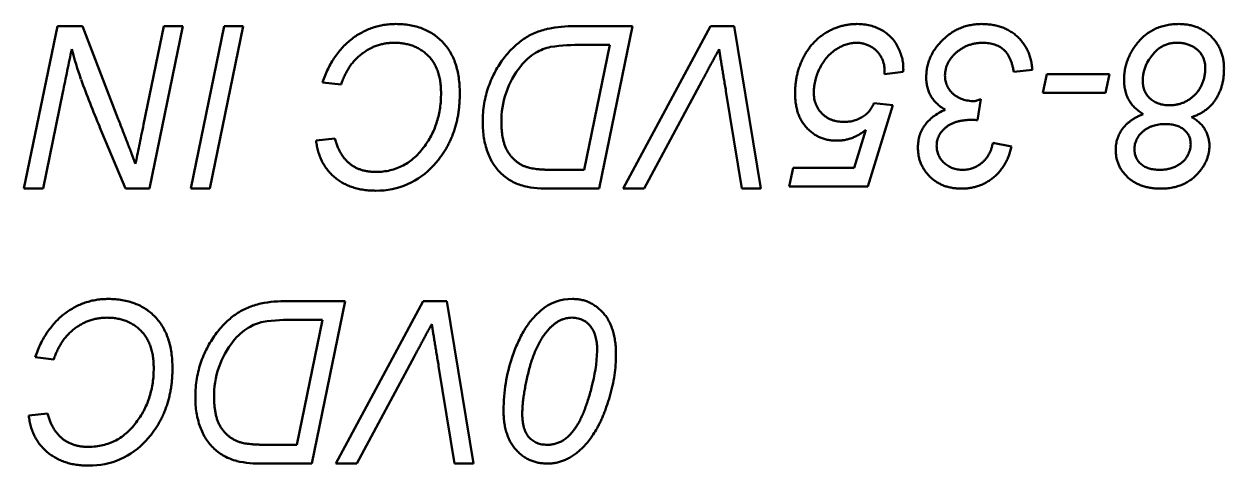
# Model space of a CAD drawing. Header units: millimetres. Extents: x 0 to 420, y 0 to 297.
# Drawn here: x 318.235 to 319.844, y 209.267 to 209.859 of the extents above; entities that cross this region are included whole.
import ezdxf

# ---------------------------------------------------------------- set-up
doc = ezdxf.new("R2010")
doc.units = ezdxf.units.MM
doc.header["$LTSCALE"] = 0.75
doc.layers.add('Visible', color=7, linetype='Continuous', lineweight=50)

msp = doc.modelspace()

# ---------------------------------------------------------------- linework, layer by layer
at = {"layer": 'Visible', "extrusion": (0, 1, 0)}
for p, q in [((318.2351, 209.6385), (318.2799, 209.8562)), ((318.2799, 209.8562), (318.3135, 209.8562)), ((318.3135, 209.8562), (318.3614, 209.7317)), ((318.3954, 209.7243), (318.4225, 209.8562)), ((318.4481, 209.8562), (318.4034, 209.6385)), ((318.4225, 209.8562), (318.4481, 209.8562)), ((318.4588, 209.6385), (318.5034, 209.8562)), ((318.529, 209.8562), (318.4843, 209.6385)), ((318.5034, 209.8562), (318.529, 209.8562)), ((318.9733, 209.8562), (319.051, 209.8562)), ((319.051, 209.8562), (319.0063, 209.6385)), ((319.0382, 209.6385), (319.1553, 209.8562)), ((319.1553, 209.8562), (319.1871, 209.8562)), ((319.1871, 209.8562), (319.2229, 209.6385)), ((319.0203, 209.8311), (318.9843, 209.8311)), ((318.9859, 209.6636), (319.0203, 209.8311)), ((319.4137, 209.7948), (319.3884, 209.792)), ((319.5869, 209.7976), (319.5618, 209.7948)), ((319.6008, 209.7669), (319.6064, 209.792)), ((319.6064, 209.792), (319.6901, 209.792)), ((319.6901, 209.792), (319.6846, 209.7669)), ((318.6602, 209.778), (318.6351, 209.7808)), ((319.1436, 209.7822), (319.0663, 209.6385)), ((318.2872, 209.7675), (318.2607, 209.6385)), ((319.1975, 209.6385), (319.176, 209.7691)), ((319.5178, 209.7585), (319.5132, 209.7301)), ((319.6846, 209.7669), (319.6008, 209.7669)), ((319.3999, 209.7501), (319.3662, 209.6413)), ((319.3745, 209.7529), (319.3999, 209.7501)), ((318.3712, 209.6385), (318.3365, 209.7212)), ((319.3478, 209.6664), (319.3635, 209.717)), ((318.6267, 209.7027), (318.6518, 209.7055)), ((319.5338, 209.6997), (319.559, 209.6949)), ((318.9449, 209.6636), (318.9859, 209.6636)), ((319.261, 209.6413), (319.2662, 209.6664)), ((319.2662, 209.6664), (319.3478, 209.6664)), ((318.2607, 209.6385), (318.2351, 209.6385)), ((318.4034, 209.6385), (318.3712, 209.6385)), ((318.4843, 209.6385), (318.4588, 209.6385)), ((319.0063, 209.6385), (318.9412, 209.6385)), ((319.0663, 209.6385), (319.0382, 209.6385)), ((319.2229, 209.6385), (319.1975, 209.6385)), ((319.3662, 209.6413), (319.261, 209.6413)), ((318.5881, 209.4879), (318.6658, 209.4879)), ((318.6658, 209.4879), (318.6211, 209.2702)), ((318.653, 209.2702), (318.7701, 209.4879)), ((318.7701, 209.4879), (318.8019, 209.4879)), ((318.8019, 209.4879), (318.8377, 209.2702)), ((318.6351, 209.4628), (318.5991, 209.4628)), ((318.6007, 209.2953), (318.6351, 209.4628)), ((318.275, 209.4097), (318.2499, 209.4125)), ((318.7584, 209.4139), (318.6811, 209.2702)), ((318.8123, 209.2702), (318.7909, 209.4008)), ((318.2415, 209.3344), (318.2666, 209.3372)), ((318.5597, 209.2953), (318.6007, 209.2953)), ((318.6211, 209.2702), (318.556, 209.2702)), ((318.6811, 209.2702), (318.653, 209.2702)), ((318.8377, 209.2702), (318.8123, 209.2702))]:
    msp.add_line(p, q, dxfattribs=at)
at = {"layer": 'Visible', "extrusion": (1e-16, 0, -1)}
for centre, radius, start, end in [((-318.9707, 209.6971), 0.159, 78.1168, 90.9598), ((-318.8967, 209.9847), 0.6184, 341.1467, 345.0795), ((-318.9547, 209.7637), 0.066, 59.1934, 78.0734), ((-318.9818, 209.5328), 0.2983, 82.1529, 90.4797), ((-318.9626, 209.7534), 0.0789, 38.6091, 58.1095), ((-319.7896, 209.7822), 0.0548, 0.1375, 36.3248), ((-318.9925, 209.7291), 0.1174, 358.8237, 38.7795), ((-319.2869, 209.8001), 0.1018, 181.1084, 184.5971), ((-319.1997, 209.8034), 0.2142, 181.158, 182.3135), ((-319.5568, 210.2387), 1.3254, 337.0144, 339.9748), ((-319.5057, 209.6763), 0.0543, 90.1572, 97.9658), ((-318.7085, 209.7371), 0.1014, 221.6354, 270.9737), ((-318.9365, 209.7818), 0.1434, 268.1178, 282.5313), ((-318.5855, 209.3288), 0.159, 78.1168, 90.9598), ((-318.9699, 209.4259), 0.0648, 49.1971, 90.3584), ((-318.5774, 209.3851), 0.0789, 38.6091, 58.1095), ((-318.5695, 209.3954), 0.066, 59.1934, 78.0734), ((-318.5966, 209.1645), 0.2983, 82.1529, 90.4797), ((-318.6073, 209.3608), 0.1174, 358.8237, 38.7795), ((-318.7904, 209.4296), 0.2133, 182.2936, 195.6606), ((-319.102, 209.3414), 0.2241, 0.0881, 18.5246), ((-318.3234, 209.3688), 0.1014, 221.6354, 270.9737), ((-318.5513, 209.4135), 0.1434, 268.1178, 282.5313)]:
    msp.add_arc(centre, radius, start, end, dxfattribs=at)
at = {"layer": 'Visible'}
for points, knots in [([(318.6351, 209.7808), (318.6362, 209.784), (318.6385, 209.7901), (318.6425, 209.7989), (318.6469, 209.8071), (318.6517, 209.8148), (318.6569, 209.8217), (318.6624, 209.8282), (318.6684, 209.834), (318.6747, 209.8393), (318.6813, 209.8439), (318.6882, 209.8479), (318.6952, 209.8513), (318.7024, 209.8542), (318.7099, 209.8563), (318.7175, 209.8579), (318.7254, 209.8588), (318.7307, 209.8589), (318.7333, 209.859)], [0, 0, 0, 0, 0.074708, 0.146232, 0.215412, 0.28197, 0.346609, 0.409581, 0.471472, 0.532484, 0.592555, 0.651264, 0.709256, 0.766626, 0.824289, 0.881888, 0.940311, 1, 1, 1, 1]), ([(318.7333, 209.859), (318.7365, 209.8589), (318.7428, 209.8587), (318.752, 209.8576), (318.7607, 209.8558), (318.7688, 209.8531), (318.7764, 209.8497), (318.7836, 209.8456), (318.7901, 209.8407), (318.7962, 209.8351), (318.8017, 209.8287), (318.8064, 209.8217), (318.8104, 209.814), (318.8137, 209.8057), (318.8162, 209.7967), (318.818, 209.7871), (318.8191, 209.7768), (318.8192, 209.7698), (318.8193, 209.7662)], [0, 0, 0, 0, 0.067191, 0.131134, 0.192685, 0.25186, 0.309663, 0.366823, 0.423691, 0.481298, 0.539455, 0.598096, 0.658016, 0.720068, 0.784788, 0.852528, 0.92432, 1, 1, 1, 1]), ([(319.2687, 209.7661), (319.2687, 209.7683), (319.2688, 209.7725), (319.2693, 209.7788), (319.2702, 209.7849), (319.2713, 209.791), (319.2729, 209.7969), (319.2748, 209.8027), (319.2771, 209.8083), (319.2796, 209.8138), (319.2825, 209.8191), (319.2857, 209.824), (319.289, 209.8287), (319.2928, 209.8331), (319.2967, 209.8371), (319.3009, 209.8408), (319.3053, 209.8442), (319.31, 209.8473), (319.3149, 209.8501), (319.3198, 209.8524), (319.3249, 209.8544), (319.3301, 209.8561), (319.3353, 209.8574), (319.3407, 209.8583), (319.3461, 209.8589), (319.3498, 209.8589), (319.3517, 209.859)], [0, 0, 0, 0, 0.046157, 0.091513, 0.136213, 0.18035, 0.224204, 0.267779, 0.311727, 0.355397, 0.398659, 0.44098, 0.482542, 0.523295, 0.563916, 0.604163, 0.644467, 0.685035, 0.72537, 0.76468, 0.803848, 0.842759, 0.881814, 0.920671, 0.960117, 1, 1, 1, 1]), ([(319.3517, 209.859), (319.3547, 209.8589), (319.3607, 209.8587), (319.3693, 209.8571), (319.3775, 209.8546), (319.385, 209.8509), (319.3918, 209.8464), (319.3977, 209.8411), (319.4028, 209.835), (319.4068, 209.8281), (319.4098, 209.821), (319.4122, 209.8137), (319.4136, 209.8064), (319.4137, 209.8015), (319.4138, 209.7991)], [0, 0, 0, 0, 0.094547, 0.184911, 0.27261, 0.358862, 0.442912, 0.52509, 0.605931, 0.688344, 0.770063, 0.848626, 0.924893, 1, 1, 1, 1]), ([(319.4445, 209.787), (319.4446, 209.7894), (319.4447, 209.7941), (319.4457, 209.8011), (319.4475, 209.8078), (319.4499, 209.8143), (319.453, 209.8205), (319.4568, 209.8265), (319.4613, 209.8322), (319.4664, 209.8376), (319.472, 209.8426), (319.4778, 209.847), (319.484, 209.8507), (319.4904, 209.8537), (319.4972, 209.8561), (319.5042, 209.8577), (319.5114, 209.8588), (319.5163, 209.8589), (319.5188, 209.859)], [0, 0, 0, 0, 0.062378, 0.123412, 0.183859, 0.243485, 0.303972, 0.365306, 0.42838, 0.493962, 0.559616, 0.623137, 0.685488, 0.74718, 0.80882, 0.871295, 0.934586, 1, 1, 1, 1]), ([(319.5188, 209.859), (319.5212, 209.8589), (319.526, 209.8588), (319.5328, 209.858), (319.5394, 209.8567), (319.5456, 209.8549), (319.5514, 209.8526), (319.5568, 209.8496), (319.562, 209.8462), (319.5667, 209.8423), (319.5709, 209.8379), (319.5747, 209.8332), (319.5781, 209.8281), (319.5809, 209.8227), (319.5831, 209.8169), (319.5849, 209.8108), (319.5862, 209.8043), (319.5866, 209.7998), (319.5869, 209.7976)], [0, 0, 0, 0, 0.07053, 0.138459, 0.203385, 0.266232, 0.32755, 0.387555, 0.447622, 0.507676, 0.567486, 0.626727, 0.685967, 0.745576, 0.80618, 0.868496, 0.932919, 1, 1, 1, 1]), ([(319.7097, 209.7838), (319.7097, 209.7862), (319.7098, 209.791), (319.7108, 209.7981), (319.7124, 209.8049), (319.7146, 209.8116), (319.7175, 209.818), (319.7209, 209.8243), (319.7251, 209.8303), (319.7297, 209.8362), (319.7349, 209.8415), (319.7406, 209.8462), (319.7467, 209.8501), (319.7532, 209.8534), (319.7601, 209.8559), (319.7675, 209.8577), (319.7753, 209.8588), (319.7806, 209.8589), (319.7833, 209.859)], [0, 0, 0, 0, 0.061743, 0.122129, 0.181625, 0.241088, 0.301158, 0.361869, 0.423919, 0.487876, 0.551735, 0.614304, 0.675841, 0.737332, 0.799751, 0.864015, 0.930444, 1, 1, 1, 1]), ([(319.7833, 209.859), (319.7855, 209.8589), (319.7897, 209.8588), (319.796, 209.858), (319.8019, 209.8567), (319.8075, 209.8548), (319.8128, 209.8524), (319.8178, 209.8494), (319.8226, 209.846), (319.8269, 209.842), (319.8308, 209.8376), (319.8343, 209.8329), (319.8372, 209.828), (319.8395, 209.8227), (319.8414, 209.8172), (319.8427, 209.8115), (319.8435, 209.8054), (319.8436, 209.8013), (319.8437, 209.7992)], [0, 0, 0, 0, 0.068335, 0.133927, 0.197848, 0.259726, 0.320633, 0.381228, 0.442547, 0.504815, 0.566808, 0.627757, 0.687725, 0.748027, 0.808603, 0.870634, 0.933954, 1, 1, 1, 1]), ([(318.85, 209.7274), (318.8501, 209.7317), (318.8502, 209.7401), (318.8518, 209.7524), (318.8542, 209.7641), (318.8577, 209.7753), (318.862, 209.7857), (318.8668, 209.7956), (318.8722, 209.8048), (318.8783, 209.8133), (318.8847, 209.8211), (318.8913, 209.8279), (318.898, 209.834), (318.905, 209.8391), (318.9123, 209.8436), (318.9203, 209.8473), (318.9288, 209.8504), (318.9348, 209.852), (318.9379, 209.8528)], [0, 0, 0, 0, 0.077723, 0.152498, 0.224882, 0.295406, 0.363791, 0.430071, 0.49486, 0.558338, 0.619324, 0.67687, 0.731323, 0.783261, 0.834457, 0.887283, 0.942446, 1, 1, 1, 1]), ([(318.2991, 209.8255), (318.2971, 209.8158), (318.2932, 209.7965), (318.2892, 209.7772), (318.2872, 209.7675)], [0, 0, 0, 0, 0.499565, 1, 1, 1, 1]), ([(318.7314, 209.8339), (318.7294, 209.8338), (318.7255, 209.8337), (318.7198, 209.833), (318.7142, 209.8319), (318.7087, 209.8302), (318.7033, 209.8283), (318.6982, 209.8257), (318.6931, 209.8227), (318.6882, 209.8193), (318.6835, 209.8155), (318.6792, 209.8113), (318.6752, 209.8067), (318.6715, 209.8017), (318.6682, 209.7963), (318.6652, 209.7906), (318.6624, 209.7845), (318.6609, 209.7802), (318.6602, 209.778)], [0, 0, 0, 0, 0.060714, 0.120473, 0.179174, 0.238193, 0.296791, 0.355884, 0.416315, 0.477655, 0.539918, 0.602208, 0.66495, 0.728859, 0.793839, 0.860382, 0.929196, 1, 1, 1, 1]), ([(318.7942, 209.7665), (318.7941, 209.7691), (318.794, 209.7743), (318.7932, 209.7818), (318.7919, 209.7888), (318.7899, 209.7954), (318.7875, 209.8014), (318.7845, 209.807), (318.781, 209.8121), (318.7769, 209.8166), (318.7723, 209.8207), (318.7674, 209.8242), (318.7622, 209.8272), (318.7567, 209.8297), (318.7508, 209.8315), (318.7446, 209.8329), (318.7381, 209.8337), (318.7337, 209.8338), (318.7314, 209.8339)], [0, 0, 0, 0, 0.076554, 0.14849, 0.217041, 0.281998, 0.344266, 0.404497, 0.463309, 0.522232, 0.580564, 0.637771, 0.695076, 0.752725, 0.811565, 0.871926, 0.934728, 1, 1, 1, 1]), ([(319.1668, 209.8253), (319.1656, 209.8231), (319.1633, 209.8188), (319.16, 209.8126), (319.1568, 209.8067), (319.1538, 209.8012), (319.151, 209.7959), (319.1484, 209.791), (319.1459, 209.7865), (319.1444, 209.7836), (319.1436, 209.7822)], [0, 0, 0, 0, 0.152584, 0.297207, 0.433869, 0.562571, 0.683675, 0.796816, 0.901996, 1, 1, 1, 1]), ([(319.176, 209.7691), (319.1756, 209.772), (319.1747, 209.7775), (319.1733, 209.7857), (319.172, 209.7934), (319.1709, 209.8006), (319.1697, 209.8074), (319.1687, 209.8138), (319.1677, 209.8197), (319.1671, 209.8235), (319.1668, 209.8253)], [0, 0, 0, 0, 0.152782, 0.297886, 0.434432, 0.563177, 0.684243, 0.797508, 0.90297, 1, 1, 1, 1]), ([(319.3505, 209.8339), (319.3483, 209.8338), (319.3439, 209.8335), (319.3372, 209.8318), (319.3305, 209.8291), (319.3239, 209.8254), (319.3174, 209.8206), (319.3116, 209.8148), (319.3064, 209.808), (319.302, 209.8004), (319.2984, 209.7923), (319.2958, 209.7841), (319.2941, 209.776), (319.2939, 209.7705), (319.2938, 209.7678)], [0, 0, 0, 0, 0.068621, 0.139517, 0.214206, 0.294641, 0.378732, 0.464183, 0.552655, 0.646042, 0.739942, 0.829066, 0.915459, 1, 1, 1, 1]), ([(319.3887, 209.7982), (319.3886, 209.7996), (319.3885, 209.8026), (319.3874, 209.807), (319.3858, 209.8114), (319.3836, 209.8158), (319.3808, 209.8199), (319.3775, 209.8236), (319.3737, 209.8267), (319.3695, 209.8293), (319.365, 209.8313), (319.3603, 209.8328), (319.3554, 209.8337), (319.3522, 209.8338), (319.3505, 209.8339)], [0, 0, 0, 0, 0.075552, 0.152888, 0.233957, 0.319575, 0.406329, 0.49064, 0.575173, 0.660742, 0.746757, 0.831149, 0.914671, 1, 1, 1, 1]), ([(319.5204, 209.8339), (319.5187, 209.8338), (319.5154, 209.8337), (319.5105, 209.8331), (319.5057, 209.832), (319.5011, 209.8306), (319.4967, 209.8287), (319.4925, 209.8264), (319.4885, 209.8237), (319.4846, 209.8207), (319.4812, 209.8173), (319.4781, 209.8138), (319.4755, 209.8102), (319.4733, 209.8064), (319.4717, 209.8025), (319.4705, 209.7985), (319.4697, 209.7944), (319.4697, 209.7916), (319.4696, 209.7902)], [0, 0, 0, 0, 0.068417, 0.135511, 0.200703, 0.265558, 0.3297, 0.394033, 0.459895, 0.526522, 0.592784, 0.655422, 0.715427, 0.773751, 0.830546, 0.886479, 0.942767, 1, 1, 1, 1]), ([(319.5618, 209.7948), (319.5615, 209.7965), (319.561, 209.7997), (319.5598, 209.8044), (319.5585, 209.8088), (319.5569, 209.8127), (319.555, 209.8163), (319.553, 209.8195), (319.5507, 209.8224), (319.5481, 209.8249), (319.5454, 209.827), (319.5424, 209.8289), (319.5392, 209.8304), (319.5359, 209.8316), (319.5323, 209.8327), (319.5285, 209.8333), (319.5245, 209.8338), (319.5218, 209.8338), (319.5204, 209.8339)], [0, 0, 0, 0, 0.080902, 0.156581, 0.227881, 0.295396, 0.358716, 0.418387, 0.475597, 0.531008, 0.585862, 0.64021, 0.695851, 0.752401, 0.810272, 0.871069, 0.933988, 1, 1, 1, 1]), ([(319.7807, 209.8339), (319.7789, 209.8338), (319.7754, 209.8337), (319.7703, 209.8328), (319.7655, 209.8312), (319.7609, 209.8291), (319.7566, 209.8265), (319.7526, 209.8231), (319.7488, 209.8192), (319.7466, 209.8162), (319.7455, 209.8147)], [0, 0, 0, 0, 0.127447, 0.250212, 0.370602, 0.490062, 0.610452, 0.734907, 0.863982, 1, 1, 1, 1]), ([(319.8185, 209.8007), (319.8185, 209.8021), (319.8184, 209.8049), (319.8175, 209.809), (319.8162, 209.8131), (319.8143, 209.817), (319.8118, 209.8207), (319.8087, 209.824), (319.8051, 209.8269), (319.801, 209.8294), (319.7964, 209.8314), (319.7914, 209.8328), (319.7862, 209.8337), (319.7825, 209.8338), (319.7807, 209.8339)], [0, 0, 0, 0, 0.07447, 0.148718, 0.224615, 0.302176, 0.380337, 0.460333, 0.541828, 0.627602, 0.717064, 0.807462, 0.901525, 1, 1, 1, 1]), ([(319.4696, 209.7902), (319.4697, 209.7889), (319.4698, 209.7865), (319.4702, 209.783), (319.4711, 209.7797), (319.4723, 209.7765), (319.4738, 209.7734), (319.4757, 209.7706), (319.4779, 209.7679), (319.4804, 209.7654), (319.4832, 209.7631), (319.4862, 209.7612), (319.4895, 209.7594), (319.493, 209.7581), (319.4967, 209.757), (319.5007, 209.7563), (319.5049, 209.7557), (319.5078, 209.7557), (319.5092, 209.7557)], [0, 0, 0, 0, 0.062219, 0.121964, 0.180108, 0.237694, 0.294606, 0.352267, 0.410623, 0.471309, 0.532789, 0.594358, 0.656246, 0.719723, 0.785985, 0.85375, 0.925241, 1, 1, 1, 1]), ([(319.7705, 209.7501), (319.7721, 209.7502), (319.7754, 209.7502), (319.7801, 209.7509), (319.7847, 209.752), (319.7891, 209.7535), (319.7933, 209.7555), (319.7973, 209.758), (319.8011, 209.7609), (319.8046, 209.7641), (319.8079, 209.7677), (319.8107, 209.7716), (319.8132, 209.7758), (319.8151, 209.7803), (319.8167, 209.785), (319.8178, 209.79), (319.8184, 209.7952), (319.8185, 209.7988), (319.8185, 209.8007)], [0, 0, 0, 0, 0.063204, 0.124684, 0.184453, 0.243654, 0.303137, 0.362552, 0.423571, 0.485666, 0.548174, 0.610209, 0.671547, 0.733843, 0.796749, 0.861963, 0.929539, 1, 1, 1, 1]), ([(319.8437, 209.7992), (319.8436, 209.7972), (319.8436, 209.7934), (319.843, 209.7876), (319.8422, 209.7821), (319.8409, 209.7768), (319.8394, 209.7717), (319.8373, 209.7669), (319.8351, 209.7622), (319.8324, 209.7578), (319.8295, 209.7536), (319.8262, 209.7498), (319.8226, 209.7463), (319.8186, 209.7433), (319.8144, 209.7405), (319.8099, 209.738), (319.8051, 209.736), (319.8017, 209.7349), (319.8, 209.7344)], [0, 0, 0, 0, 0.070336, 0.13834, 0.204291, 0.268614, 0.331401, 0.393319, 0.454819, 0.515815, 0.57621, 0.636319, 0.695181, 0.754441, 0.8138, 0.874407, 0.936245, 1, 1, 1, 1]), ([(319.4697, 209.7443), (319.4677, 209.7455), (319.4638, 209.748), (319.4586, 209.7524), (319.4543, 209.7572), (319.4507, 209.7624), (319.4479, 209.768), (319.446, 209.774), (319.4447, 209.7803), (319.4446, 209.7847), (319.4445, 209.787)], [0, 0, 0, 0, 0.137082, 0.266018, 0.389371, 0.50927, 0.628032, 0.748037, 0.870771, 1, 1, 1, 1]), ([(319.7169, 209.7557), (319.7158, 209.7578), (319.7135, 209.7619), (319.7113, 209.7688), (319.7099, 209.7762), (319.7098, 209.7812), (319.7097, 209.7838)], [0, 0, 0, 0, 0.239021, 0.483151, 0.735319, 1, 1, 1, 1]), ([(319.7348, 209.7823), (319.7349, 209.7812), (319.7349, 209.7789), (319.7353, 209.7756), (319.7362, 209.7725), (319.7372, 209.7694), (319.7386, 209.7666), (319.7403, 209.7639), (319.7423, 209.7614), (319.7446, 209.7591), (319.7472, 209.757), (319.7499, 209.7551), (319.7529, 209.7536), (319.756, 209.7523), (319.7594, 209.7513), (319.7629, 209.7506), (319.7666, 209.7502), (319.7692, 209.7501), (319.7705, 209.7501)], [0, 0, 0, 0, 0.063879, 0.125783, 0.185717, 0.244714, 0.302498, 0.360967, 0.420118, 0.481221, 0.542538, 0.603684, 0.665445, 0.727381, 0.792278, 0.858163, 0.927279, 1, 1, 1, 1]), ([(318.7722, 209.6955), (318.774, 209.698), (318.7775, 209.703), (318.7819, 209.7111), (318.7858, 209.7194), (318.7888, 209.7282), (318.7912, 209.7373), (318.793, 209.7467), (318.794, 209.7565), (318.7941, 209.7631), (318.7942, 209.7665)], [0, 0, 0, 0, 0.121764, 0.243133, 0.364214, 0.486457, 0.610019, 0.736748, 0.866079, 1, 1, 1, 1]), ([(318.8193, 209.7662), (318.8193, 209.7638), (318.8192, 209.759), (318.8188, 209.752), (318.8181, 209.745), (318.8172, 209.7383), (318.816, 209.7317), (318.8144, 209.7253), (318.8126, 209.719), (318.8106, 209.7129), (318.8083, 209.7069), (318.8057, 209.7011), (318.8028, 209.6955), (318.7997, 209.69), (318.7963, 209.6847), (318.7925, 209.6795), (318.7886, 209.6745), (318.7857, 209.6713), (318.7843, 209.6697)], [0, 0, 0, 0, 0.068463, 0.135799, 0.201641, 0.266589, 0.330301, 0.39299, 0.454706, 0.516365, 0.576919, 0.637281, 0.697396, 0.757601, 0.817674, 0.878006, 0.938845, 1, 1, 1, 1]), ([(319.325, 209.7027), (319.323, 209.7027), (319.3191, 209.7028), (319.3133, 209.7036), (319.3078, 209.705), (319.3025, 209.7068), (319.2976, 209.7092), (319.2929, 209.7121), (319.2886, 209.7157), (319.2845, 209.7196), (319.2808, 209.7241), (319.2775, 209.7289), (319.2747, 209.7341), (319.2725, 209.7398), (319.2708, 209.7458), (319.2696, 209.7522), (319.2688, 209.7591), (319.2687, 209.7637), (319.2687, 209.7661)], [0, 0, 0, 0, 0.063068, 0.123894, 0.182696, 0.240745, 0.297715, 0.355356, 0.413827, 0.473563, 0.534185, 0.594716, 0.656597, 0.719932, 0.785096, 0.85342, 0.924614, 1, 1, 1, 1]), ([(319.2938, 209.7678), (319.2938, 209.7663), (319.2939, 209.7634), (319.2944, 209.7592), (319.2953, 209.7552), (319.2965, 209.7515), (319.2982, 209.7479), (319.3, 209.7446), (319.3024, 209.7415), (319.305, 209.7387), (319.3079, 209.7361), (319.3111, 209.7339), (319.3145, 209.732), (319.3181, 209.7305), (319.3219, 209.7292), (319.3259, 209.7284), (319.3302, 209.7279), (319.3331, 209.7278), (319.3346, 209.7278)], [0, 0, 0, 0, 0.069132, 0.134653, 0.197753, 0.259006, 0.319314, 0.378789, 0.438251, 0.49816, 0.55862, 0.618375, 0.678104, 0.738485, 0.800381, 0.864002, 0.930868, 1, 1, 1, 1]), ([(319.5092, 209.7557), (319.5097, 209.7557), (319.5108, 209.7559), (319.5126, 209.7565), (319.515, 209.7573), (319.5168, 209.7581), (319.5178, 209.7585)], [0, 0, 0, 0, 0.146246, 0.357315, 0.644652, 1, 1, 1, 1]), ([(319.3346, 209.7278), (319.3366, 209.7279), (319.3406, 209.728), (319.3466, 209.7291), (319.3523, 209.7311), (319.3579, 209.7337), (319.3631, 209.7371), (319.3676, 209.7415), (319.3715, 209.7468), (319.3735, 209.7508), (319.3745, 209.7529)], [0, 0, 0, 0, 0.121352, 0.240109, 0.361329, 0.4837, 0.607415, 0.731879, 0.86204, 1, 1, 1, 1]), ([(319.4334, 209.6936), (319.4334, 209.695), (319.4334, 209.6978), (319.4339, 209.7018), (319.4346, 209.7057), (319.4356, 209.7095), (319.4369, 209.7132), (319.4385, 209.7167), (319.4404, 209.7201), (319.4433, 209.7244), (319.4477, 209.7296), (319.454, 209.7351), (319.4614, 209.7401), (319.4669, 209.7429), (319.4697, 209.7443)], [0, 0, 0, 0, 0.063278, 0.124246, 0.184588, 0.243238, 0.302003, 0.359799, 0.418478, 0.477317, 0.597441, 0.723006, 0.856764, 1, 1, 1, 1]), ([(319.7354, 209.7383), (319.7334, 209.7396), (319.7295, 209.7422), (319.7244, 209.7465), (319.7201, 209.7509), (319.7179, 209.7542), (319.7169, 209.7557)], [0, 0, 0, 0, 0.285082, 0.545877, 0.781817, 1, 1, 1, 1]), ([(318.3614, 209.7317), (318.3636, 209.7262), (318.3677, 209.7156), (318.3736, 209.7002), (318.3792, 209.6856), (318.3828, 209.6761), (318.3846, 209.6715)], [0, 0, 0, 0, 0.271451, 0.528715, 0.771645, 1, 1, 1, 1]), ([(318.9054, 209.6419), (318.9025, 209.6427), (318.8969, 209.6444), (318.8889, 209.6481), (318.8817, 209.6527), (318.8751, 209.6582), (318.8691, 209.6645), (318.864, 209.6715), (318.8597, 209.6793), (318.8562, 209.6878), (318.8534, 209.697), (318.8514, 209.7066), (318.8502, 209.7169), (318.8501, 209.7239), (318.85, 209.7274)], [0, 0, 0, 0, 0.080974, 0.159821, 0.237101, 0.314559, 0.392266, 0.470907, 0.551044, 0.634479, 0.720849, 0.810047, 0.90273, 1, 1, 1, 1]), ([(318.8751, 209.7267), (318.8752, 209.7245), (318.8752, 209.7204), (318.8756, 209.7143), (318.8764, 209.7086), (318.8775, 209.7033), (318.8788, 209.6984), (318.8806, 209.6939), (318.8825, 209.6897), (318.8848, 209.6859), (318.8874, 209.6825), (318.8901, 209.6794), (318.893, 209.6766), (318.896, 209.674), (318.8993, 209.6718), (318.9026, 209.6699), (318.9062, 209.6683), (318.9087, 209.6674), (318.9099, 209.667)], [0, 0, 0, 0, 0.086682, 0.168274, 0.245111, 0.317334, 0.386095, 0.450577, 0.512121, 0.571266, 0.628175, 0.683804, 0.73763, 0.790853, 0.842657, 0.895089, 0.947226, 1, 1, 1, 1]), ([(319.5058, 209.7306), (319.504, 209.7305), (319.5004, 209.7305), (319.4952, 209.73), (319.4903, 209.7292), (319.4857, 209.7282), (319.4815, 209.7267), (319.4776, 209.7249), (319.474, 209.7229), (319.4708, 209.7205), (319.4679, 209.7179), (319.4654, 209.7152), (319.4632, 209.7123), (319.4615, 209.7092), (319.4601, 209.706), (319.4592, 209.7027), (319.4585, 209.6992), (319.4585, 209.6968), (319.4585, 209.6956)], [0, 0, 0, 0, 0.084062, 0.163125, 0.238172, 0.30958, 0.376739, 0.441292, 0.503821, 0.564427, 0.623437, 0.679644, 0.734026, 0.787364, 0.838967, 0.891947, 0.945025, 1, 1, 1, 1]), ([(319.6985, 209.6903), (319.6986, 209.6929), (319.6988, 209.6979), (319.7006, 209.7052), (319.7034, 209.7121), (319.7068, 209.7175), (319.7099, 209.7215), (319.7127, 209.7244), (319.7157, 209.7271), (319.719, 209.7297), (319.7227, 209.7321), (319.7266, 209.7344), (319.7309, 209.7364), (319.7339, 209.7377), (319.7354, 209.7383)], [0, 0, 0, 0, 0.117661, 0.231991, 0.34632, 0.463477, 0.523508, 0.585035, 0.647588, 0.712468, 0.780174, 0.850266, 0.923851, 1, 1, 1, 1]), ([(319.7652, 209.725), (319.7637, 209.725), (319.7607, 209.7249), (319.7564, 209.7245), (319.7524, 209.7237), (319.7485, 209.7226), (319.7448, 209.7212), (319.7414, 209.7195), (319.7381, 209.7176), (319.7352, 209.7152), (319.7325, 209.7127), (319.7301, 209.7101), (319.7282, 209.7072), (319.7265, 209.7042), (319.7252, 209.7011), (319.7243, 209.6979), (319.7237, 209.6945), (319.7237, 209.6922), (319.7236, 209.691)], [0, 0, 0, 0, 0.075677, 0.147304, 0.216896, 0.283219, 0.34858, 0.411989, 0.474964, 0.537653, 0.599385, 0.658622, 0.716106, 0.772747, 0.828513, 0.884251, 0.941031, 1, 1, 1, 1]), ([(319.799, 209.6977), (319.799, 209.6987), (319.7989, 209.7007), (319.7985, 209.7036), (319.7978, 209.7063), (319.7968, 209.7088), (319.7956, 209.7113), (319.794, 209.7135), (319.7921, 209.7156), (319.7893, 209.7182), (319.7851, 209.721), (319.7792, 209.7234), (319.7725, 209.7247), (319.7677, 209.7249), (319.7652, 209.725)], [0, 0, 0, 0, 0.061622, 0.120299, 0.176566, 0.233066, 0.288131, 0.343829, 0.400736, 0.459441, 0.580448, 0.708523, 0.847114, 1, 1, 1, 1]), ([(319.8, 209.7344), (319.8019, 209.7333), (319.8056, 209.7311), (319.8106, 209.7271), (319.8148, 209.7227), (319.8182, 209.7179), (319.8208, 209.7127), (319.8227, 209.7072), (319.8239, 209.7016), (319.8241, 209.6978), (319.8241, 209.6959)], [0, 0, 0, 0, 0.138578, 0.270462, 0.396385, 0.52024, 0.641908, 0.760864, 0.879212, 1, 1, 1, 1]), ([(318.3846, 209.6715), (318.3854, 209.6754), (318.387, 209.6835), (318.3897, 209.6961), (318.3924, 209.7099), (318.3944, 209.7194), (318.3954, 209.7243)], [0, 0, 0, 0, 0.21975, 0.459511, 0.71975, 1, 1, 1, 1]), ([(319.3635, 209.717), (319.362, 209.7159), (319.359, 209.7136), (319.3543, 209.7107), (319.3496, 209.7082), (319.3448, 209.7062), (319.34, 209.7046), (319.335, 209.7035), (319.33, 209.7028), (319.3267, 209.7027), (319.325, 209.7027)], [0, 0, 0, 0, 0.135687, 0.267246, 0.394503, 0.517791, 0.639394, 0.760226, 0.880047, 1, 1, 1, 1]), ([(318.7068, 209.6357), (318.704, 209.6357), (318.6986, 209.6359), (318.6906, 209.6367), (318.683, 209.6381), (318.6758, 209.6401), (318.6691, 209.6427), (318.6627, 209.6458), (318.6568, 209.6495), (318.6513, 209.6538), (318.6462, 209.6585), (318.6418, 209.6636), (318.6378, 209.6692), (318.6344, 209.6751), (318.6316, 209.6814), (318.6294, 209.6882), (318.6277, 209.6953), (318.627, 209.7002), (318.6267, 209.7027)], [0, 0, 0, 0, 0.072432, 0.141419, 0.207816, 0.271929, 0.334102, 0.395135, 0.455398, 0.515577, 0.575053, 0.634103, 0.692478, 0.751397, 0.810806, 0.871607, 0.934792, 1, 1, 1, 1]), ([(318.6518, 209.7055), (318.6523, 209.7036), (318.6534, 209.7001), (318.6553, 209.695), (318.6574, 209.6902), (318.6598, 209.6859), (318.6624, 209.6818), (318.6652, 209.6781), (318.6683, 209.6748), (318.6716, 209.6719), (318.6752, 209.6693), (318.6789, 209.6669), (318.683, 209.6651), (318.6873, 209.6635), (318.6918, 209.6623), (318.6966, 209.6614), (318.7016, 209.6609), (318.705, 209.6608), (318.7068, 209.6608)], [0, 0, 0, 0, 0.073837, 0.143953, 0.211494, 0.275723, 0.337491, 0.397518, 0.455498, 0.513133, 0.570102, 0.6269, 0.684293, 0.743297, 0.804167, 0.866797, 0.932143, 1, 1, 1, 1]), ([(318.7068, 209.6608), (318.7101, 209.6609), (318.7165, 209.6611), (318.726, 209.6628), (318.735, 209.6655), (318.7435, 209.6693), (318.7515, 209.6742), (318.759, 209.6802), (318.766, 209.6873), (318.7701, 209.6927), (318.7722, 209.6955)], [0, 0, 0, 0, 0.127954, 0.251949, 0.372493, 0.492183, 0.613003, 0.73653, 0.86526, 1, 1, 1, 1]), ([(319.4917, 209.6385), (319.4895, 209.6385), (319.4854, 209.6386), (319.4793, 209.6394), (319.4736, 209.6406), (319.4681, 209.6423), (319.463, 209.6446), (319.4581, 209.6474), (319.4536, 209.6506), (319.4494, 209.6544), (319.4457, 209.6584), (319.4424, 209.6628), (319.4396, 209.6674), (319.4373, 209.6721), (319.4355, 209.6772), (319.4343, 209.6825), (319.4335, 209.688), (319.4334, 209.6917), (319.4334, 209.6936)], [0, 0, 0, 0, 0.070891, 0.138348, 0.203812, 0.267023, 0.329582, 0.391081, 0.452611, 0.51514, 0.577279, 0.637535, 0.696941, 0.755742, 0.814812, 0.875177, 0.936379, 1, 1, 1, 1]), ([(319.4585, 209.6956), (319.4585, 209.6945), (319.4586, 209.6923), (319.459, 209.6891), (319.4599, 209.6861), (319.4609, 209.6831), (319.4624, 209.6804), (319.4641, 209.6776), (319.4663, 209.6752), (319.4686, 209.6728), (319.4712, 209.6706), (319.4739, 209.6687), (319.4768, 209.6672), (319.4798, 209.6658), (319.483, 209.6649), (319.4863, 209.6641), (319.4898, 209.6637), (319.4922, 209.6636), (319.4934, 209.6636)], [0, 0, 0, 0, 0.062901, 0.123799, 0.183747, 0.242852, 0.301633, 0.361473, 0.423062, 0.486767, 0.551319, 0.61368, 0.676543, 0.738729, 0.801987, 0.865547, 0.932182, 1, 1, 1, 1]), ([(319.559, 209.6949), (319.5584, 209.6928), (319.5573, 209.6885), (319.5551, 209.6823), (319.5527, 209.6765), (319.5498, 209.671), (319.5465, 209.666), (319.5429, 209.6613), (319.5389, 209.6571), (319.5346, 209.6532), (319.53, 209.6498), (319.5251, 209.6467), (319.5201, 209.6441), (319.5148, 209.6421), (319.5093, 209.6405), (319.5036, 209.6393), (319.4977, 209.6386), (319.4937, 209.6385), (319.4917, 209.6385)], [0, 0, 0, 0, 0.071028, 0.139641, 0.205315, 0.269477, 0.33194, 0.393794, 0.454545, 0.515351, 0.575735, 0.635433, 0.694877, 0.753743, 0.813725, 0.874371, 0.936012, 1, 1, 1, 1]), ([(319.4934, 209.6636), (319.4957, 209.6637), (319.5003, 209.664), (319.5071, 209.6657), (319.5134, 209.6688), (319.5183, 209.6722), (319.5219, 209.6755), (319.5244, 209.6782), (319.5266, 209.6812), (319.5286, 209.6844), (319.5303, 209.6879), (319.5318, 209.6916), (319.5329, 209.6956), (319.5335, 209.6983), (319.5338, 209.6997)], [0, 0, 0, 0, 0.118515, 0.234494, 0.351337, 0.47375, 0.536441, 0.59809, 0.660811, 0.72472, 0.78973, 0.857283, 0.927325, 1, 1, 1, 1]), ([(319.7574, 209.6636), (319.7594, 209.6636), (319.7632, 209.6637), (319.7689, 209.6647), (319.7743, 209.6662), (319.7793, 209.6683), (319.784, 209.6709), (319.788, 209.674), (319.7915, 209.6775), (319.7942, 209.6814), (319.7964, 209.6855), (319.7978, 209.6896), (319.7988, 209.6937), (319.7989, 209.6964), (319.799, 209.6977)], [0, 0, 0, 0, 0.097885, 0.192508, 0.285601, 0.378134, 0.467624, 0.551955, 0.633463, 0.713604, 0.790933, 0.863853, 0.932693, 1, 1, 1, 1]), ([(319.8241, 209.6959), (319.8241, 209.6943), (319.824, 209.6912), (319.8233, 209.6865), (319.8222, 209.6819), (319.8206, 209.6774), (319.8187, 209.673), (319.8163, 209.6687), (319.8134, 209.6645), (319.8112, 209.6618), (319.8101, 209.6605)], [0, 0, 0, 0, 0.122212, 0.242118, 0.363009, 0.485216, 0.608037, 0.733905, 0.865312, 1, 1, 1, 1]), ([(319.7593, 209.6385), (319.757, 209.6385), (319.7525, 209.6386), (319.746, 209.6393), (319.7398, 209.6405), (319.7341, 209.6421), (319.7287, 209.6443), (319.7236, 209.6468), (319.719, 209.6499), (319.7147, 209.6534), (319.711, 209.6573), (319.7076, 209.6614), (319.7048, 209.6657), (319.7025, 209.6702), (319.7007, 209.6749), (319.6994, 209.6799), (319.6987, 209.685), (319.6986, 209.6885), (319.6985, 209.6903)], [0, 0, 0, 0, 0.076971, 0.149991, 0.219415, 0.286164, 0.350632, 0.413566, 0.475417, 0.53695, 0.59755, 0.65603, 0.713022, 0.769424, 0.825672, 0.882476, 0.940525, 1, 1, 1, 1]), ([(319.7236, 209.691), (319.7237, 209.69), (319.7237, 209.688), (319.7242, 209.6852), (319.7248, 209.6825), (319.7259, 209.68), (319.7271, 209.6776), (319.7287, 209.6753), (319.7305, 209.6731), (319.7334, 209.6705), (319.7376, 209.6676), (319.7435, 209.6653), (319.7502, 209.6638), (319.7549, 209.6637), (319.7574, 209.6636)], [0, 0, 0, 0, 0.060694, 0.119336, 0.175569, 0.231205, 0.286648, 0.34254, 0.400087, 0.45941, 0.58134, 0.708511, 0.847206, 1, 1, 1, 1]), ([(318.9099, 209.667), (318.9109, 209.6667), (318.913, 209.6661), (318.9164, 209.6655), (318.9202, 209.6649), (318.9244, 209.6644), (318.929, 209.664), (318.9339, 209.6638), (318.9393, 209.6636), (318.943, 209.6636), (318.9449, 209.6636)], [0, 0, 0, 0, 0.08853, 0.187025, 0.29584, 0.41414, 0.544502, 0.685715, 0.836711, 1, 1, 1, 1]), ([(319.8101, 209.6605), (319.8085, 209.6587), (319.8053, 209.6553), (319.8, 209.6508), (319.7942, 209.6469), (319.788, 209.6438), (319.7814, 209.6414), (319.7744, 209.6397), (319.767, 209.6386), (319.7619, 209.6385), (319.7593, 209.6385)], [0, 0, 0, 0, 0.123931, 0.245558, 0.365352, 0.485609, 0.608028, 0.733479, 0.863508, 1, 1, 1, 1]), ([(318.2499, 209.4125), (318.2511, 209.4157), (318.2533, 209.4218), (318.2573, 209.4306), (318.2617, 209.4388), (318.2665, 209.4465), (318.2717, 209.4534), (318.2772, 209.4599), (318.2832, 209.4657), (318.2895, 209.471), (318.2961, 209.4756), (318.303, 209.4796), (318.31, 209.483), (318.3172, 209.4859), (318.3247, 209.488), (318.3323, 209.4896), (318.3402, 209.4905), (318.3455, 209.4906), (318.3481, 209.4907)], [0, 0, 0, 0, 0.074708, 0.146232, 0.215412, 0.28197, 0.346609, 0.409581, 0.471472, 0.532484, 0.592555, 0.651264, 0.709256, 0.766626, 0.824289, 0.881888, 0.940311, 1, 1, 1, 1]), ([(318.3481, 209.4907), (318.3514, 209.4906), (318.3576, 209.4904), (318.3668, 209.4893), (318.3755, 209.4875), (318.3836, 209.4848), (318.3912, 209.4814), (318.3984, 209.4773), (318.405, 209.4724), (318.411, 209.4668), (318.4165, 209.4604), (318.4212, 209.4534), (318.4252, 209.4457), (318.4285, 209.4374), (318.431, 209.4284), (318.4328, 209.4188), (318.4339, 209.4085), (318.434, 209.4015), (318.4341, 209.3979)], [0, 0, 0, 0, 0.067191, 0.131134, 0.192685, 0.25186, 0.309663, 0.366823, 0.423691, 0.481298, 0.539455, 0.598096, 0.658016, 0.720068, 0.784788, 0.852528, 0.92432, 1, 1, 1, 1]), ([(318.4648, 209.3591), (318.4649, 209.3634), (318.4651, 209.3718), (318.4666, 209.3841), (318.4691, 209.3958), (318.4725, 209.407), (318.4768, 209.4174), (318.4816, 209.4273), (318.4871, 209.4365), (318.4931, 209.445), (318.4995, 209.4528), (318.5061, 209.4596), (318.5128, 209.4657), (318.5198, 209.4708), (318.5271, 209.4753), (318.5351, 209.479), (318.5437, 209.4821), (318.5497, 209.4837), (318.5527, 209.4845)], [0, 0, 0, 0, 0.077723, 0.152498, 0.224882, 0.295406, 0.363791, 0.430071, 0.49486, 0.558338, 0.619324, 0.67687, 0.731323, 0.783261, 0.834457, 0.887283, 0.942446, 1, 1, 1, 1]), ([(318.9703, 209.4907), (318.9723, 209.4906), (318.9763, 209.4905), (318.9821, 209.4896), (318.9877, 209.4881), (318.993, 209.486), (318.9981, 209.4833), (319.0029, 209.48), (319.0075, 209.4761), (319.0119, 209.4716), (319.0159, 209.4666), (319.0193, 209.461), (319.0222, 209.4548), (319.0245, 209.4481), (319.0264, 209.4409), (319.0277, 209.4331), (319.0285, 209.4248), (319.0286, 209.4191), (319.0286, 209.4161)], [0, 0, 0, 0, 0.056673, 0.11143, 0.165353, 0.219124, 0.273071, 0.327675, 0.38413, 0.442716, 0.503186, 0.564664, 0.628321, 0.694867, 0.764802, 0.838837, 0.917114, 1, 1, 1, 1]), ([(318.8895, 209.4126), (318.8907, 209.416), (318.8929, 209.4226), (318.8969, 209.432), (318.9011, 209.4407), (318.9057, 209.4489), (318.9106, 209.4564), (318.9159, 209.4632), (318.9215, 209.4694), (318.9256, 209.4731), (318.9276, 209.4749)], [0, 0, 0, 0, 0.144606, 0.282107, 0.414027, 0.540032, 0.660947, 0.777882, 0.890226, 1, 1, 1, 1]), ([(318.3462, 209.4656), (318.3443, 209.4655), (318.3404, 209.4654), (318.3346, 209.4647), (318.329, 209.4636), (318.3235, 209.4619), (318.3181, 209.46), (318.313, 209.4574), (318.3079, 209.4544), (318.303, 209.451), (318.2984, 209.4472), (318.294, 209.443), (318.29, 209.4384), (318.2863, 209.4334), (318.283, 209.428), (318.28, 209.4223), (318.2772, 209.4162), (318.2758, 209.4119), (318.275, 209.4097)], [0, 0, 0, 0, 0.060714, 0.120473, 0.179174, 0.238193, 0.296791, 0.355884, 0.416315, 0.477655, 0.539918, 0.602208, 0.66495, 0.728859, 0.793839, 0.860382, 0.929196, 1, 1, 1, 1]), ([(318.409, 209.3982), (318.4089, 209.4008), (318.4089, 209.406), (318.408, 209.4135), (318.4067, 209.4205), (318.4048, 209.4271), (318.4023, 209.4331), (318.3994, 209.4387), (318.3958, 209.4438), (318.3917, 209.4483), (318.3871, 209.4524), (318.3823, 209.4559), (318.377, 209.4589), (318.3715, 209.4614), (318.3656, 209.4632), (318.3595, 209.4646), (318.353, 209.4654), (318.3485, 209.4655), (318.3462, 209.4656)], [0, 0, 0, 0, 0.076554, 0.14849, 0.217041, 0.281998, 0.344266, 0.404497, 0.463309, 0.522232, 0.580564, 0.637771, 0.695076, 0.752725, 0.811565, 0.871926, 0.934728, 1, 1, 1, 1]), ([(318.7816, 209.457), (318.7804, 209.4548), (318.7781, 209.4505), (318.7748, 209.4443), (318.7716, 209.4384), (318.7686, 209.4329), (318.7658, 209.4276), (318.7632, 209.4227), (318.7607, 209.4182), (318.7592, 209.4153), (318.7584, 209.4139)], [0, 0, 0, 0, 0.152584, 0.297207, 0.433869, 0.562571, 0.683675, 0.796816, 0.901996, 1, 1, 1, 1]), ([(318.7909, 209.4008), (318.7904, 209.4037), (318.7895, 209.4092), (318.7881, 209.4174), (318.7869, 209.4251), (318.7857, 209.4323), (318.7846, 209.4391), (318.7835, 209.4455), (318.7826, 209.4514), (318.7819, 209.4552), (318.7816, 209.457)], [0, 0, 0, 0, 0.152782, 0.297886, 0.434432, 0.563177, 0.684243, 0.797508, 0.90297, 1, 1, 1, 1]), ([(318.9406, 209.4522), (318.939, 209.4505), (318.9359, 209.4472), (318.9317, 209.4416), (318.9277, 209.4355), (318.9241, 209.4288), (318.9207, 209.4216), (318.9176, 209.4139), (318.9148, 209.4056), (318.9124, 209.3969), (318.9102, 209.3881), (318.9083, 209.3796), (318.9067, 209.3715), (318.9054, 209.3639), (318.9043, 209.3567), (318.9036, 209.3498), (318.9031, 209.3434), (318.9031, 209.3393), (318.903, 209.3373)], [0, 0, 0, 0, 0.054883, 0.111449, 0.170256, 0.232038, 0.296168, 0.364001, 0.434967, 0.50926, 0.583691, 0.654449, 0.72123, 0.784426, 0.843445, 0.899342, 0.951495, 1, 1, 1, 1]), ([(318.9694, 209.4656), (318.9681, 209.4655), (318.9655, 209.4654), (318.9617, 209.4648), (318.9579, 209.4637), (318.9542, 209.4622), (318.9507, 209.4603), (318.9472, 209.458), (318.9438, 209.4553), (318.9417, 209.4532), (318.9406, 209.4522)], [0, 0, 0, 0, 0.120284, 0.237873, 0.357019, 0.477946, 0.600321, 0.728378, 0.860298, 1, 1, 1, 1]), ([(318.9967, 209.4508), (318.9959, 209.4519), (318.9944, 209.4542), (318.9916, 209.4573), (318.9886, 209.4599), (318.9853, 209.4619), (318.9817, 209.4636), (318.9779, 209.4647), (318.9737, 209.4654), (318.9709, 209.4655), (318.9694, 209.4656)], [0, 0, 0, 0, 0.129724, 0.253993, 0.375613, 0.494185, 0.613481, 0.736793, 0.864531, 1, 1, 1, 1]), ([(319.0035, 209.421), (319.0035, 209.4226), (319.0035, 209.4256), (319.0031, 209.4299), (319.0026, 209.434), (319.0019, 209.4379), (319.0009, 209.4415), (318.9997, 209.4448), (318.9984, 209.448), (318.9973, 209.4498), (318.9967, 209.4508)], [0, 0, 0, 0, 0.149608, 0.291173, 0.424896, 0.551373, 0.672542, 0.786356, 0.89568, 1, 1, 1, 1]), ([(319.0286, 209.4161), (319.0285, 209.4116), (319.0283, 209.4023), (319.0267, 209.3884), (319.0242, 209.3744), (319.0211, 209.3628), (319.0184, 209.3537), (319.0162, 209.3472), (319.014, 209.3409), (319.0117, 209.3351), (319.0094, 209.3296), (319.007, 209.3245), (319.0045, 209.3197), (319.0013, 209.314), (318.9971, 209.3074), (318.9919, 209.3002), (318.9866, 209.2941), (318.9812, 209.2888), (318.9758, 209.2843), (318.9704, 209.2804), (318.9651, 209.2772), (318.9598, 209.2746), (318.9543, 209.2726), (318.9486, 209.2712), (318.9426, 209.2703), (318.9385, 209.2702), (318.9364, 209.2702)], [0, 0, 0, 0, 0.072796, 0.146675, 0.221819, 0.298833, 0.336966, 0.37348, 0.408245, 0.441522, 0.472876, 0.502941, 0.53124, 0.558022, 0.608376, 0.654982, 0.698039, 0.737723, 0.774948, 0.809874, 0.842508, 0.873595, 0.904058, 0.934975, 0.966948, 1, 1, 1, 1]), ([(318.387, 209.3272), (318.3888, 209.3297), (318.3923, 209.3347), (318.3967, 209.3428), (318.4006, 209.3511), (318.4036, 209.3599), (318.406, 209.369), (318.4078, 209.3784), (318.4088, 209.3882), (318.4089, 209.3948), (318.409, 209.3982)], [0, 0, 0, 0, 0.121764, 0.243133, 0.364214, 0.486457, 0.610019, 0.736748, 0.866079, 1, 1, 1, 1]), ([(318.4341, 209.3979), (318.4341, 209.3955), (318.434, 209.3907), (318.4336, 209.3837), (318.433, 209.3767), (318.432, 209.37), (318.4308, 209.3634), (318.4292, 209.357), (318.4274, 209.3507), (318.4254, 209.3446), (318.4231, 209.3386), (318.4205, 209.3328), (318.4176, 209.3272), (318.4145, 209.3217), (318.4111, 209.3164), (318.4073, 209.3112), (318.4034, 209.3062), (318.4006, 209.303), (318.3991, 209.3014)], [0, 0, 0, 0, 0.068463, 0.135799, 0.201641, 0.266589, 0.330301, 0.39299, 0.454706, 0.516365, 0.576919, 0.637281, 0.697396, 0.757601, 0.817674, 0.878006, 0.938845, 1, 1, 1, 1]), ([(318.9746, 209.3184), (318.9756, 209.32), (318.9777, 209.3232), (318.9806, 209.3286), (318.9834, 209.3344), (318.9861, 209.3409), (318.9887, 209.3478), (318.9912, 209.3554), (318.9936, 209.3635), (318.9951, 209.3691), (318.9958, 209.372)], [0, 0, 0, 0, 0.097178, 0.201004, 0.313872, 0.434053, 0.562776, 0.699272, 0.845597, 1, 1, 1, 1]), ([(318.5202, 209.2736), (318.5173, 209.2744), (318.5117, 209.2761), (318.5038, 209.2798), (318.4965, 209.2844), (318.4899, 209.2899), (318.484, 209.2962), (318.4789, 209.3032), (318.4745, 209.311), (318.471, 209.3195), (318.4682, 209.3287), (318.4662, 209.3383), (318.465, 209.3486), (318.4649, 209.3556), (318.4648, 209.3591)], [0, 0, 0, 0, 0.080974, 0.159821, 0.237101, 0.314559, 0.392266, 0.470907, 0.551044, 0.634479, 0.720849, 0.810047, 0.90273, 1, 1, 1, 1]), ([(318.4899, 209.3584), (318.49, 209.3562), (318.49, 209.3521), (318.4905, 209.346), (318.4913, 209.3403), (318.4923, 209.335), (318.4937, 209.3301), (318.4954, 209.3256), (318.4973, 209.3214), (318.4997, 209.3176), (318.5022, 209.3142), (318.5049, 209.3111), (318.5078, 209.3083), (318.5108, 209.3057), (318.5141, 209.3035), (318.5175, 209.3016), (318.521, 209.3), (318.5235, 209.2991), (318.5247, 209.2987)], [0, 0, 0, 0, 0.086682, 0.168274, 0.245111, 0.317334, 0.386095, 0.450577, 0.512121, 0.571266, 0.628175, 0.683804, 0.73763, 0.790853, 0.842657, 0.895089, 0.947226, 1, 1, 1, 1]), ([(318.9364, 209.2702), (318.9344, 209.2702), (318.9303, 209.2704), (318.9244, 209.2712), (318.9188, 209.2726), (318.9134, 209.2746), (318.9083, 209.2773), (318.9034, 209.2804), (318.8989, 209.2842), (318.8945, 209.2885), (318.8906, 209.2934), (318.8872, 209.2988), (318.8843, 209.3047), (318.882, 209.3111), (318.8801, 209.3181), (318.8788, 209.3255), (318.878, 209.3335), (318.878, 209.3389), (318.8779, 209.3417)], [0, 0, 0, 0, 0.058745, 0.115879, 0.171275, 0.226309, 0.281041, 0.336488, 0.393368, 0.452042, 0.51193, 0.572968, 0.635943, 0.701574, 0.770088, 0.842433, 0.919078, 1, 1, 1, 1]), ([(318.3216, 209.2674), (318.3188, 209.2674), (318.3134, 209.2676), (318.3054, 209.2684), (318.2978, 209.2698), (318.2907, 209.2718), (318.2839, 209.2744), (318.2776, 209.2775), (318.2716, 209.2812), (318.2661, 209.2855), (318.2611, 209.2902), (318.2566, 209.2953), (318.2526, 209.3009), (318.2493, 209.3068), (318.2464, 209.3131), (318.2442, 209.3199), (318.2425, 209.327), (318.2418, 209.3319), (318.2415, 209.3344)], [0, 0, 0, 0, 0.072432, 0.141419, 0.207816, 0.271929, 0.334102, 0.395135, 0.455398, 0.515577, 0.575053, 0.634103, 0.692478, 0.751397, 0.810806, 0.871607, 0.934792, 1, 1, 1, 1]), ([(318.2666, 209.3372), (318.2672, 209.3353), (318.2682, 209.3318), (318.2701, 209.3267), (318.2722, 209.3219), (318.2746, 209.3176), (318.2772, 209.3135), (318.28, 209.3098), (318.2831, 209.3065), (318.2864, 209.3036), (318.29, 209.301), (318.2937, 209.2986), (318.2978, 209.2968), (318.3021, 209.2952), (318.3066, 209.294), (318.3114, 209.2931), (318.3164, 209.2926), (318.3198, 209.2925), (318.3216, 209.2925)], [0, 0, 0, 0, 0.073837, 0.143953, 0.211494, 0.275723, 0.337491, 0.397518, 0.455498, 0.513133, 0.570102, 0.6269, 0.684293, 0.743297, 0.804167, 0.866797, 0.932143, 1, 1, 1, 1]), ([(318.3216, 209.2925), (318.3249, 209.2926), (318.3314, 209.2928), (318.3408, 209.2945), (318.3498, 209.2972), (318.3583, 209.301), (318.3663, 209.3059), (318.3738, 209.3119), (318.3808, 209.319), (318.3849, 209.3244), (318.387, 209.3272)], [0, 0, 0, 0, 0.127954, 0.251949, 0.372493, 0.492183, 0.613003, 0.73653, 0.86526, 1, 1, 1, 1]), ([(318.903, 209.3373), (318.903, 209.3355), (318.9031, 209.332), (318.9035, 209.327), (318.9043, 209.3224), (318.9052, 209.3182), (318.9065, 209.3144), (318.9081, 209.3109), (318.91, 209.3078), (318.9121, 209.3051), (318.9145, 209.3028), (318.9171, 209.3008), (318.9198, 209.2991), (318.9227, 209.2977), (318.9259, 209.2966), (318.9291, 209.2958), (318.9326, 209.2954), (318.935, 209.2953), (318.9362, 209.2953)], [0, 0, 0, 0, 0.088053, 0.170664, 0.246787, 0.31797, 0.38383, 0.445961, 0.504754, 0.56075, 0.614899, 0.66844, 0.72086, 0.773997, 0.827634, 0.882833, 0.940531, 1, 1, 1, 1]), ([(318.9362, 209.2953), (318.938, 209.2953), (318.9415, 209.2954), (318.9467, 209.2965), (318.9518, 209.2981), (318.9567, 209.3005), (318.9614, 209.3035), (318.966, 209.3077), (318.9704, 209.3126), (318.9731, 209.3164), (318.9746, 209.3184)], [0, 0, 0, 0, 0.113865, 0.2268, 0.338478, 0.453092, 0.572233, 0.701614, 0.843457, 1, 1, 1, 1]), ([(318.5247, 209.2987), (318.5257, 209.2984), (318.5278, 209.2978), (318.5313, 209.2972), (318.535, 209.2966), (318.5392, 209.2961), (318.5438, 209.2957), (318.5487, 209.2955), (318.5541, 209.2953), (318.5578, 209.2953), (318.5597, 209.2953)], [0, 0, 0, 0, 0.08853, 0.187025, 0.29584, 0.41414, 0.544502, 0.685715, 0.836711, 1, 1, 1, 1])]:
    msp.add_open_spline(points, degree=3, knots=knots, dxfattribs=at)

doc.saveas('drawing.dxf')
